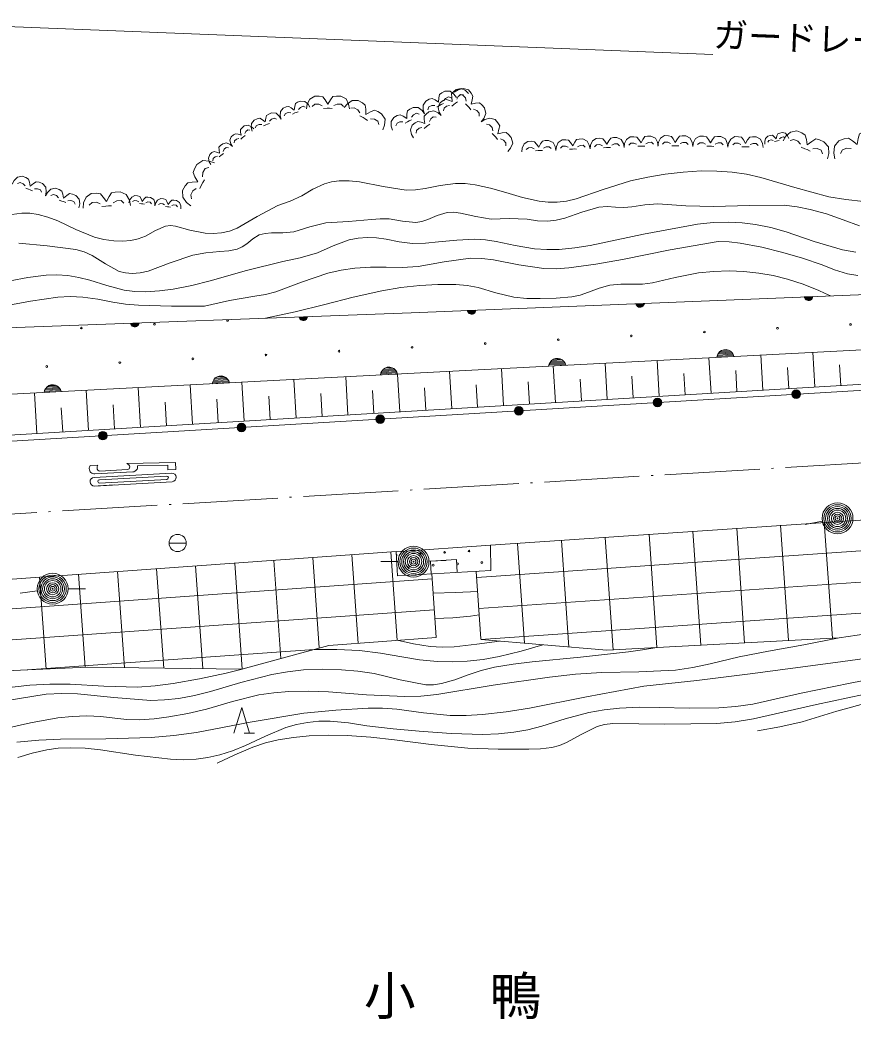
# Model space of a CAD drawing. Units: millimetres, scale not verified. Extents: x 63960 to 703960, y 389 to 360389.
# Drawn here: x 238921 to 287222, y 252101 to 310051 of the extents above; entities that cross this region are included whole.
import ezdxf
from ezdxf.enums import TextEntityAlignment as Align

# ---------------------------------------------------------------- set-up
doc = ezdxf.new("R2010")
doc.units = ezdxf.units.MM
doc.header["$LTSCALE"] = 1000
doc.linetypes.add('USER1', pattern=[7.000001, 5.508197, -0.688525, 0.114754, -0.688525])
for name, color, linetype, lineweight in [('S-BGD', 1, 'Continuous', 13), ('S-BGD-HTXT', 6, 'Continuous', 13), ('S-BMK', 5, 'USER1', 13)]:
    doc.layers.add(name, color=color, linetype=linetype, lineweight=lineweight)
doc.styles.add('ＭＳ ゴシック', font='')
doc.styles.get('ＭＳ ゴシック').set_extended_font_data('MS Gothic')

# ---------------------------------------------------------------- blocks, each defined once
blk = doc.blocks.new('BUHIN23')
at = {"color": 1, "linetype": 'Continuous', "lineweight": 13}
for radius in [249, 220, 191, 161, 132, 97.5, 67.5, 38.8, 7.5]:
    blk.add_circle((0, 0), radius, dxfattribs=at)
blk = doc.blocks.new('BUHIN54')
at = {"color": 1, "linetype": 'Continuous', "lineweight": 13}
for p, q in [((-478, 38), (471, 87)), ((443, 148), (-456, 101)), ((-422, 166), (400, 209)), ((351, 269), (-375, 231)), ((-318, 296), (286, 328)), ((165, 384), (-207, 365))]:
    blk.add_line(p, q, dxfattribs=at)
blk.add_lwpolyline([(-499, -26), (-465, 91), (-413, 191), (-321, 306), (-215, 372), (-99, 415), (55, 423), (175, 392), (288, 338), (391, 233), (456, 139), (499, 26)], close=True, dxfattribs=at)
blk = doc.blocks.new('BUHIN55')
at = {"color": 1, "linetype": 'Continuous', "lineweight": 13}
for p, q in [((239, -22), (-236, -41)), ((-222, -72), (227, -53)), ((210, -85), (-201, -102)), ((-177, -132), (186, -118)), ((157, -150), (-145, -162)), ((-85, -191), (101, -184))]:
    blk.add_line(p, q, dxfattribs=at)
blk.add_lwpolyline([(250, 10), (232, -48), (205, -98), (159, -155), (105, -187), (47, -208), (-30, -211), (-90, -195), (-146, -167), (-197, -114), (-229, -67), (-250, -10)], close=True, dxfattribs=at)
blk = doc.blocks.new('BUHIN56')
at = {"color": 1, "linetype": 'Continuous', "lineweight": 13}
for p, q in [((238, -22), (-236, -40)), ((-223, -71), (227, -54)), ((210, -86), (-201, -101)), ((-178, -132), (186, -118)), ((157, -151), (-145, -162)), ((-85, -191), (101, -184))]:
    blk.add_line(p, q, dxfattribs=at)
blk.add_lwpolyline([(250, 9), (232, -49), (205, -99), (158, -155), (105, -188), (47, -208), (-31, -211), (-90, -195), (-146, -167), (-197, -114), (-229, -66), (-250, -9)], close=True, dxfattribs=at)
blk = doc.blocks.new('BUHIN126')
at = {"color": 1, "linetype": 'Continuous', "lineweight": 13}
for points in [[(-968, 344), (-856, 550), (-659, 736), (-389, 792), (-181, 718), (-28, 626), (28, 448), (77, 218), (262, 370), (427, 480), (589, 445), (782, 376), (984, 162), (1011, -114), (968, -344)], [(-210, 238), (-329, 362), (-508, 426), (-665, 367)], [(207, -46), (80, 10), (-22, 46), (-183, 98)], [(741, -138), (674, 11), (500, 73), (319, 55)]]:
    blk.add_lwpolyline(points, dxfattribs=at)
blk = doc.blocks.new('BUHIN128')
at = {"color": 1, "linetype": 'Continuous', "lineweight": 13}
for points in [[(-753, 86), (-707, 252), (-596, 419), (-411, 504), (-249, 486), (-125, 445), (-54, 326), (19, 169), (127, 310), (227, 416), (349, 418), (499, 400), (680, 281), (746, 86), (753, -86)], [(-190, 136), (-297, 205), (-436, 221), (-539, 153)], [(156, 1), (56, 20), (-23, 29), (-148, 40)], [(556, 24), (483, 120), (347, 136), (220, 93)]]:
    blk.add_lwpolyline(points, dxfattribs=at)
blk = doc.blocks.new('BUHIN130')
at = {"color": 1, "linetype": 'Continuous', "lineweight": 13}
for points in [[(-624, -516), (-718, -358), (-764, -149), (-693, 57), (-559, 168), (-435, 234), (-292, 200), (-116, 140), (-144, 327), (-153, 483), (-63, 578), (61, 681), (287, 732), (486, 638), (624, 516)], [(115, 121), (26, 58), (-40, 4), (-140, -85)], [(393, 446), (265, 461), (153, 368), (91, 239)], [(-246, -46), (-378, -76), (-493, -172), (-517, -302)]]:
    blk.add_lwpolyline(points, dxfattribs=at)
blk = doc.blocks.new('BUHIN131')
at = {"color": 1, "linetype": 'Continuous', "lineweight": 13}
for points in [[(-839, -344), (-887, -143), (-867, 95), (-722, 292), (-542, 366), (-387, 395), (-245, 311), (-77, 189), (-46, 398), (-2, 567), (125, 639), (293, 708), (551, 687), (732, 521), (839, 344)], [(-278, 33), (-430, 44), (-585, -19), (-653, -151)], [(163, 91), (47, 53), (-41, 17), (-178, -44)], [(568, 346), (437, 404), (286, 343), (177, 225)]]:
    blk.add_lwpolyline(points, dxfattribs=at)
blk = doc.blocks.new('BUHIN134')
at = {"color": 1, "linetype": 'Continuous', "lineweight": 13}
for points in [[(-925, -473), (-999, -248), (-999, 26), (-852, 264), (-654, 366), (-480, 414), (-310, 332), (-106, 208), (-90, 450), (-57, 647), (81, 742), (266, 836), (564, 837), (786, 665), (925, 473)], [(-321, 11), (-495, 9), (-666, -78), (-732, -234)], [(178, 120), (48, 65), (-49, 16), (-199, -67)], [(616, 449), (460, 504), (293, 418), (181, 273)]]:
    blk.add_lwpolyline(points, dxfattribs=at)
blk = doc.blocks.new('BUHIN135')
at = {"color": 1, "linetype": 'Continuous', "lineweight": 13}
for points in [[(-796, -645), (-913, -443), (-969, -179), (-876, 81), (-705, 219), (-547, 301), (-366, 257), (-145, 179), (-179, 416), (-187, 613), (-73, 732), (86, 861), (373, 922), (623, 802), (796, 645)], [(503, 559), (341, 580), (198, 464), (119, 301)], [(147, 152), (33, 73), (-50, 5), (-178, -105)], [(-312, -55), (-479, -92), (-626, -211), (-658, -375)]]:
    blk.add_lwpolyline(points, dxfattribs=at)
blk = doc.blocks.new('BUHIN136')
at = {"color": 1, "linetype": 'Continuous', "lineweight": 13}
for points in [[(-774, 860), (-553, 1004), (-258, 1083), (40, 993), (206, 809), (308, 635), (268, 428), (194, 174), (458, 226), (681, 247), (822, 125), (977, -47), (1062, -367), (941, -656), (774, -860)], [(-80, 348), (-132, 535), (-275, 695), (-462, 721)], [(180, -157), (84, -33), (3, 57), (-129, 195)], [(660, -535), (674, -351), (535, -196), (346, -117)]]:
    blk.add_lwpolyline(points, dxfattribs=at)
blk = doc.blocks.new('BUHIN137')
at = {"color": 1, "linetype": 'Continuous', "lineweight": 13}
for points in [[(-989, -43), (-964, 181), (-856, 419), (-634, 567), (-421, 576), (-252, 549), (-137, 410), (-10, 223), (100, 426), (208, 584), (365, 610), (563, 619), (821, 501), (945, 264), (989, 43)], [(-274, 137), (-425, 204), (-608, 197), (-727, 87)], [(202, 34), (68, 38), (-36, 33), (-199, 21)], [(712, 145), (598, 254), (420, 246), (265, 165)]]:
    blk.add_lwpolyline(points, dxfattribs=at)
blk = doc.blocks.new('BUHIN138')
at = {"color": 1, "linetype": 'Continuous', "lineweight": 13}
for points in [[(-1018, 14), (-979, 243), (-853, 480), (-617, 619), (-399, 616), (-226, 578), (-116, 429), (3, 229), (128, 431), (247, 587), (411, 605), (614, 602), (872, 466), (985, 215), (1018, -14)], [(-273, 157), (-424, 235), (-613, 238), (-741, 133)], [(209, 23), (72, 35), (-35, 36), (-203, 33)], [(740, 107), (629, 225), (446, 228), (282, 154)]]:
    blk.add_lwpolyline(points, dxfattribs=at)
blk = doc.blocks.new('BUHIN206')
at = {"color": 1, "linetype": 'Continuous', "lineweight": 13}
for radius in [896, 792, 688, 580, 477, 351, 243, 140, 27]:
    blk.add_circle((0, 0), radius, dxfattribs=at)
blk = doc.blocks.new('BUHIN207')
at = {"color": 1, "linetype": 'Continuous', "lineweight": 13}
blk.add_line((-498, 0), (498, 0), dxfattribs=at)
blk.add_circle((0, 0), 498, dxfattribs=at)

msp = doc.modelspace()

# ---------------------------------------------------------------- linework, layer by layer
at = {"layer": 'S-BGD'}
for p, q in [((261609, 293058), (313699, 295172)), ((227045, 291775), (261609, 293058)), ((313953, 292297), (226185, 287702)), ((314111, 290506), (225659, 285210)), ((278989, 288403), (278866, 290460)), ((281996, 288583), (281875, 290618)), ((285004, 288763), (284883, 290775)), ((266960, 287683), (266832, 289830)), ((269968, 287863), (269840, 289988)), ((272975, 288043), (272849, 290145)), ((275982, 288223), (275857, 290303)), ((283500, 288673), (283427, 289887)), ((286507, 288853), (286435, 290054)), ((254931, 286963), (254797, 289200)), ((257939, 287143), (257806, 289358)), ((260946, 287323), (260815, 289515)), ((263953, 287503), (263823, 289673)), ((271471, 287953), (271395, 289221)), ((274478, 288133), (274403, 289388)), ((277486, 288313), (277411, 289554)), ((280493, 288493), (280419, 289721)), ((245910, 286422), (245772, 288728)), ((248917, 286602), (248780, 288885)), ((251924, 286783), (251789, 289043)), ((262449, 287413), (262371, 288721)), ((265457, 287593), (265379, 288888)), ((268464, 287773), (268387, 289054)), ((239895, 286062), (239754, 288413)), ((242902, 286242), (242763, 288570)), ((250420, 286693), (250339, 288055)), ((253428, 286873), (253347, 288222)), ((256435, 287053), (256355, 288388)), ((259442, 287233), (259363, 288555)), ((241399, 286152), (241315, 287556)), ((244406, 286332), (244323, 287722)), ((247413, 286512), (247331, 287889)), ((242992, 284204), (243441, 284229)), ((243550, 283884), (245148, 283973)), ((245118, 284322), (247930, 284377)), ((245737, 284184), (247484, 284218)), ((247488, 284218), (247502, 283953)), ((247952, 283978), (247502, 283953)), ((247930, 284377), (247952, 283978)), ((243220, 283515), (247713, 283764)), ((243259, 283718), (245455, 283839)), ((243528, 283382), (247422, 283598)), ((243539, 283183), (247433, 283398)), ((247741, 283265), (243248, 283016)), ((244404, 283080), (243447, 283027)), ((266202, 279578), (298254, 281762)), ((280938, 273912), (280476, 280569)), ((283481, 274048), (283016, 280745)), ((285439, 280978), (284456, 280795)), ((286023, 274183), (285555, 280922)), ((265404, 277711), (298380, 280004)), ((273310, 273506), (272856, 280040)), ((275853, 273642), (275396, 280216)), ((278395, 273777), (277936, 280393)), ((260732, 279207), (266202, 279578)), ((266202, 279578), (266227, 278108)), ((268179, 273895), (267777, 279687)), ((270746, 273676), (270317, 279864)), ((230992, 277089), (260732, 279212)), ((256274, 273624), (255900, 278867)), ((258164, 279029), (258530, 273901)), ((260428, 279190), (260794, 274069)), ((260812, 277813), (260732, 279207)), ((247254, 272453), (246842, 278220)), ((249532, 272423), (249106, 278382)), ((251810, 272393), (251371, 278544)), ((254042, 273012), (253635, 278705)), ((260840, 278630), (259840, 278630)), ((262639, 278662), (263638, 278697)), ((265529, 275911), (298505, 278204)), ((231028, 275372), (262815, 277641)), ((240430, 272403), (240049, 277736)), ((242698, 272505), (242313, 277897)), ((244976, 272483), (244578, 278059)), ((266227, 278108), (260812, 277813)), ((263058, 274238), (262795, 277921)), ((265651, 274153), (265379, 278061)), ((241714, 277059), (242714, 277059)), ((239922, 276942), (238930, 276812)), ((265651, 274111), (297031, 276293)), ((231066, 273563), (262943, 275839)), ((286427, 274205), (294200, 275401)), ((256820, 273773), (263058, 274238)), ((265651, 274111), (272954, 273487)), ((272954, 273487), (286427, 274205)), ((239336, 272353), (255971, 273541)), ((251780, 272393), (256820, 273773)), ((232383, 272038), (242830, 272511)), ((242830, 272511), (251780, 272393)), ((251927, 268683), (252527, 268683))]:
    msp.add_line(p, q, dxfattribs=at)
for points in [[(255527, 304888), (255571, 305168), (255721, 305461), (256008, 305636), (256276, 305636), (256488, 305592), (256625, 305411), (256775, 305168), (256924, 305418), (257068, 305611), (257267, 305636), (257517, 305636), (257835, 305474), (257978, 305168), (258022, 304888)], [(256438, 305075), (256251, 305168), (256020, 305168), (255864, 305037)], [(257030, 304919), (256862, 304931), (256731, 304931), (256525, 304925)], [(257679, 305031), (257542, 305174), (257317, 305174), (257118, 305081)], [(257721, 304968), (257905, 305196), (258191, 305381), (258537, 305389), (258777, 305250), (258944, 305101), (258973, 304869), (258981, 304574), (259243, 304719), (259472, 304818), (259663, 304737), (259886, 304608), (260086, 304299), (260056, 303951), (259950, 303678)], [(258631, 304664), (258513, 304845), (258306, 304964), (258099, 304928)], [(259080, 304219), (258936, 304317), (258819, 304385), (258632, 304486)], [(259718, 303984), (259669, 304183), (259469, 304299), (259242, 304318)], [(286175, 302000), (286108, 302333), (286155, 302724), (286405, 303039), (286706, 303150), (286962, 303188), (287190, 303042), (287459, 302831), (287524, 303173), (287605, 303449), (287818, 303560), (288098, 303663), (288522, 303613), (288810, 303329), (288975, 303032)], [(282115, 302838), (282100, 302999), (282142, 303182), (282276, 303317), (282424, 303354), (282547, 303360), (282648, 303279), (282764, 303165), (282812, 303323), (282865, 303450), (282971, 303491), (283109, 303526), (283307, 303480), (283428, 303331), (283491, 303182)], [(282591, 303067), (282475, 303093), (282348, 303061), (282280, 302967)], [(283282, 303214), (283186, 303274), (283062, 303243), (282965, 303164)], [(283165, 303038), (283326, 303310), (283602, 303552), (283971, 303614), (284248, 303503), (284450, 303370), (284517, 303126), (284571, 302812), (284829, 303008), (285057, 303149), (285274, 303092), (285532, 302989), (285794, 302690), (285816, 302314), (285745, 302006)], [(284184, 302855), (284029, 303029), (283790, 303125), (283575, 303054)], [(282939, 303063), (282845, 303047), (282773, 303028), (282660, 302997)], [(284732, 302449), (284563, 302531), (284428, 302585), (284212, 302664)], [(285450, 302296), (285367, 302501), (285135, 302594), (284890, 302580)], [(287120, 302587), (286871, 302614), (286612, 302519), (286491, 302307)], [(248828, 299263), (248571, 299461), (248361, 299773), (248344, 300156), (248492, 300424), (248653, 300612), (248909, 300649), (249235, 300665), (249068, 300952), (248954, 301202), (249039, 301416), (249177, 301665), (249515, 301894), (249899, 301868), (250204, 301757)], [(249871, 301493), (249652, 301435), (249528, 301211), (249512, 300960)], [(237568, 298649), (239020, 298853), (239501, 298845), (239981, 298775), (240543, 298616), (241106, 298393), (242164, 297898), (243246, 297459), (243792, 297319), (244365, 297235), (244862, 297220), (245355, 297266), (245778, 297362), (246196, 297520), (246773, 297838), (247354, 298091), (247642, 298125), (247936, 298098), (248775, 297863), (249650, 297682), (250129, 297663), (250609, 297704), (251074, 297809), (251516, 297970), (252680, 298653), (253877, 299283), (254579, 299541), (255261, 299855), (255908, 300230), (256577, 300548), (256990, 300661), (257429, 300716), (258011, 300716), (258603, 300654), (259976, 300385), (261320, 300183), (261862, 300201), (262407, 300279), (263289, 300455), (264179, 300571), (264740, 300564), (265310, 300496), (266202, 300299), (267094, 300041), (268058, 299757), (269031, 299534), (269549, 299474), (270074, 299474), (270614, 299542), (271162, 299673), (272735, 300224), (274316, 300714), (275317, 300938), (276329, 301104), (277373, 301229), (278427, 301294), (279322, 301288), (280213, 301222), (281045, 301101), (281875, 300918), (283839, 300328), (285818, 299796), (286815, 299633), (287821, 299529)], [(249626, 300783), (249520, 300621), (249448, 300490), (249341, 300281)], [(249143, 300277), (248946, 300141), (248819, 299910), (248864, 299682)], [(242577, 299126), (242606, 299439), (242751, 299772), (243055, 299985), (243351, 300003), (243588, 299970), (243752, 299780), (243934, 299522), (244082, 299807), (244227, 300030), (244445, 300072), (244720, 300089), (245083, 299932), (245262, 299605), (245329, 299298)], [(238850, 297098), (240506, 296947), (242157, 296736), (242640, 296596), (243112, 296397), (243882, 295904), (244678, 295468), (245048, 295380), (245432, 295350), (245891, 295382), (246344, 295475), (247630, 295966), (248941, 296401), (249705, 296535), (250502, 296614), (251021, 296661), (251515, 296766), (251801, 296889), (252065, 297069), (252421, 297355), (252797, 297580), (253131, 297669), (253496, 297702), (254154, 297703), (254802, 297764), (255718, 298057), (256649, 298290), (257975, 298353), (259299, 298476), (259814, 298522), (260331, 298508), (261101, 298377), (261870, 298308), (262216, 298360), (262566, 298475), (263119, 298707), (263686, 298877), (264071, 298894), (264462, 298850), (265345, 298647), (266236, 298505), (267287, 298533), (268334, 298499), (268928, 298407), (269521, 298377), (270013, 298436), (270512, 298557), (271496, 298909), (272477, 299196), (272958, 299223), (273458, 299190), (273929, 299167), (274397, 299205), (275148, 299324), (275901, 299382), (277524, 299275), (279158, 299229), (281198, 299296), (283233, 299303), (283988, 299214), (284744, 299064), (285694, 298798), (286647, 298467), (287592, 298105)], [(243569, 299395), (243356, 299485), (243101, 299470), (242938, 299314)], [(244233, 299264), (244047, 299266), (243902, 299257), (243675, 299236)], [(244941, 299433), (244780, 299581), (244532, 299566), (244318, 299449)], [(238354, 294911), (239385, 295106), (240438, 295242), (241060, 295265), (241689, 295227), (242336, 295118), (242972, 294949), (243958, 294640), (244963, 294387), (245586, 294309), (246227, 294291), (247011, 294337), (247802, 294444), (248885, 294657), (249951, 294928), (252049, 295517), (254159, 296046), (255168, 296262), (256169, 296537), (257076, 296944), (258008, 297295), (258522, 297395), (259044, 297435), (259595, 297412), (260148, 297328), (260903, 297180), (261673, 297091), (262430, 297102), (263191, 297173), (264243, 297288), (265292, 297342), (265915, 297304), (266532, 297206), (267637, 296964), (268752, 296782), (269467, 296729), (270191, 296736), (271083, 296827), (271972, 296978), (275083, 297626), (278207, 298215), (279104, 298300), (280014, 298326), (280792, 298287), (281573, 298188), (282463, 298004), (283342, 297761), (284969, 297208), (286608, 296714), (287381, 296590)], [(237963, 293456), (239530, 293742), (241113, 293969), (241831, 294002), (242560, 293974), (243431, 293857), (244302, 293679), (245040, 293562), (245794, 293504), (247707, 293449), (249611, 293455), (251064, 293770), (252533, 294026), (253153, 294121), (253758, 294274), (255249, 294844), (256767, 295359), (257546, 295534), (258344, 295652), (259240, 295713), (260151, 295714), (261081, 295700), (262006, 295746), (263520, 296023), (265035, 296238), (265699, 296222), (266374, 296144), (267840, 295854), (269300, 295626), (270017, 295624), (270737, 295681), (272305, 295893), (273865, 296165), (276620, 296710), (279406, 297199), (280042, 297180), (280677, 297101), (281927, 296864), (283158, 296569), (284295, 296236), (285424, 295843), (286155, 295552), (286902, 295320), (287501, 295221)], [(253154, 292745), (254873, 293112), (256589, 293541), (258241, 293974), (259905, 294349), (260999, 294529), (262103, 294649), (263146, 294706), (264193, 294702), (264841, 294644), (265489, 294525), (266513, 294216), (267559, 293965), (268315, 293902), (269091, 293898), (270010, 293916), (270917, 293994), (271403, 294095), (271877, 294256), (272494, 294492), (273122, 294668), (273764, 294726), (274428, 294725), (275012, 294733), (275595, 294802), (276917, 295117), (278265, 295375), (279142, 295465), (280033, 295495), (280895, 295465), (281763, 295374), (282591, 295227), (283414, 295020), (284329, 294717), (285236, 294353), (285574, 294203), (285920, 294045)], [(225471, 284844), (298245, 289203), (314343, 290167), (332209, 290760), (346258, 290686), (352559, 290241), (357971, 289574), (363382, 288684), (372797, 286460), (391304, 282902), (395677, 281567)], [(264269, 278001), (264228, 278750), (262730, 278668), (262771, 277919)], [(262874, 276808), (264166, 276832), (265460, 276900)], [(262979, 275336), (264017, 275376), (265049, 275476), (265297, 275509), (265554, 275547)], [(237976, 268935), (239535, 269278), (241114, 269564), (241953, 269657), (242793, 269690), (243602, 269652), (244412, 269552), (245124, 269470), (245842, 269447), (246701, 269504), (247555, 269620), (248654, 269821), (249741, 270081), (251249, 270518), (252778, 270897), (253637, 271028), (254504, 271100), (255654, 271119), (256801, 271078), (259016, 270909), (261235, 270801), (262162, 270836), (263083, 270931), (266350, 271458), (269632, 271927), (271140, 272095), (272663, 272203), (274796, 272242), (276928, 272341), (277933, 272495), (278930, 272709), (280619, 273105), (282316, 273442), (284369, 273815), (286427, 274205)], [(237945, 270544), (240431, 270935), (241340, 270983), (242251, 270971), (244367, 270746), (246499, 270581), (247308, 270611), (248122, 270701), (249041, 270870), (249959, 271099), (251734, 271622), (253529, 272087), (254436, 272246), (255360, 272347), (256465, 272386), (257570, 272365), (258514, 272280), (259466, 272134), (260969, 271777), (262459, 271486), (262905, 271490), (263357, 271555), (264133, 271774), (264917, 272060), (265669, 272311), (266429, 272502), (267522, 272694), (268622, 272825), (271415, 273087), (274202, 273408), (275022, 273522), (275853, 273642)], [(255971, 273541), (257284, 273542), (258601, 273483), (259827, 273325), (261059, 273105), (262085, 272942), (263126, 272837), (263985, 272816), (264846, 272855), (265782, 272961), (266708, 273126), (267980, 273437), (269237, 273805)], [(260794, 274069), (261746, 273861), (262712, 273711), (263407, 273675), (264104, 273699), (265417, 273837), (266729, 274019)], [(238741, 268157), (240004, 268280), (241279, 268343), (243907, 268360), (246533, 268438), (247847, 268552), (249156, 268727), (252260, 269314), (255381, 269843), (257232, 270021), (259100, 270140), (259938, 270141), (260772, 270082), (262314, 269862), (263860, 269704), (264799, 269707), (265747, 269770), (267107, 269920), (268469, 270131), (271770, 270795), (275086, 271399), (278175, 271733), (281259, 272127), (286202, 272786), (291148, 273463)], [(237101, 271197), (239495, 271470), (240655, 271525), (241826, 271520), (243784, 271407), (245739, 271355), (246764, 271425), (247795, 271556), (249339, 271835), (250868, 272171), (251334, 272280), (251810, 272393)], [(238800, 267264), (239633, 267518), (240475, 267712), (241144, 267804), (241821, 267836), (242695, 267805), (243582, 267714), (245609, 267412), (247641, 267169), (248392, 267141), (249141, 267174), (249821, 267268), (250500, 267423), (251251, 267666), (251994, 267971), (253157, 268516), (254344, 269006), (254958, 269185), (255588, 269307), (256246, 269371), (256905, 269374), (257965, 269274), (259031, 269113), (260552, 268924), (262073, 268795), (263919, 268666), (265765, 268597), (266661, 268634), (267555, 268731), (268370, 268880), (269181, 269090), (270534, 269512), (271904, 269877), (272791, 270033), (273686, 270130), (274841, 270185), (275999, 270180), (277720, 270140), (279443, 270161), (280429, 270237), (281406, 270373), (284224, 271005), (287053, 271577), (289136, 271983)], [(250359, 266935), (251377, 267431), (252424, 267874), (253153, 268113), (253899, 268293), (254787, 268440), (255695, 268528), (256786, 268571), (257886, 268553), (259262, 268459), (260633, 268304), (262760, 268032), (264891, 267820), (266643, 267761), (268422, 267762), (269095, 267780), (269752, 267857), (270194, 267965), (270617, 268131), (271489, 268633), (272379, 269076), (272821, 269184), (273289, 269236), (276319, 269205), (279335, 269235), (280397, 269348), (281460, 269522), (285099, 270351), (288744, 271121)], [(251323, 268683), (251781, 270180), (252238, 268683)], [(281684, 268814), (282980, 269045), (284272, 269337), (286288, 269960), (288328, 270527)]]:
    msp.add_lwpolyline(points, dxfattribs=at)
for centre in [(242481, 292182), (246718, 292403), (282842, 292170), (287079, 292392), (270132, 291505), (274368, 291727), (278605, 291949), (261658, 291061), (265895, 291283), (248947, 290396), (253184, 290618), (257421, 290840), (240474, 289952), (244711, 290174), (262132, 279094), (263544, 279170), (264956, 279247), (261464, 278349), (262877, 278426), (264289, 278503), (265701, 278580)]:
    msp.add_circle(centre, 49.8, dxfattribs=at)
for centre, radius, start, end in [((250955, 292625), 49.8, 133.157, 51.09603), ((255192, 292847), 49.8, 214.87028, 329.38275), ((243190, 284051), 250, 142.33911, 185.81592), ((243241, 284017), 300, 178.3877, 273.36755), ((243690, 284061), 300, 146.10004, 182.05469), ((243540, 284034), 150, 173.5683, 273.97058), ((245002, 284045), 300, 16.54694, 67.07153), ((245139, 284122), 150, 273.16821, 3.16821), ((245440, 284139), 300, 272.91449, 8.5625), ((243234, 283266), 250, 93.16821, 273.16821), ((243533, 283282), 100, 93.16821, 273.16821), ((247427, 283498), 100, 273.16821, 93.16821), ((247727, 283515), 250, 273.16821, 93.16821), ((260720, 279017), 49.8, 300.7247, 65.87904)]:
    msp.add_arc(centre, radius, start, end, dxfattribs=at)
at = {"layer": 'S-BGD-HTXT'}
msp.add_line((232159, 309911), (279091, 308049), dxfattribs=at)
at = {"layer": 'S-BMK'}
msp.add_line((234392, 281153), (325060, 286595), dxfattribs=at)

# ---------------------------------------------------------------- block references
at = {"layer": 'S-BGD'}
for name, p in [('BUHIN135', (264133, 305150)), ('BUHIN136', (264879, 305000)), ('BUHIN134', (263298, 305082)), ('BUHIN131', (254895, 304640)), ('BUHIN134', (261448, 304136)), ('BUHIN131', (253218, 303952)), ('BUHIN135', (262542, 303860)), ('BUHIN136', (266427, 303280)), ('BUHIN130', (251859, 303221)), ('BUHIN137', (270985, 302529)), ('BUHIN137', (272963, 302615)), ('BUHIN137', (274941, 302701)), ('BUHIN138', (276914, 302723)), ('BUHIN138', (278949, 302694)), ('BUHIN138', (280985, 302666)), ('BUHIN130', (250612, 302189)), ('BUHIN137', (269006, 302443)), ('BUHIN126', (239436, 300192)), ('BUHIN126', (241371, 299503)), ('BUHIN128', (245993, 299359)), ('BUHIN128', (247498, 299187)), ('BUHIN55', (284648, 293993)), ('BUHIN55', (274878, 293597)), ('BUHIN56', (255349, 292826)), ('BUHIN55', (265108, 293200)), ('BUHIN56', (245578, 292463)), ('BUHIN54', (279821, 290510)), ('BUHIN54', (270069, 290000)), ('BUHIN54', (260317, 289489)), ('BUHIN54', (250565, 288979)), ('BUHIN54', (240813, 288468)), ('BUHIN23', (283922, 288345)), ('BUHIN23', (275884, 287864)), ('BUHIN23', (267845, 287382)), ('BUHIN23', (259806, 286900)), ('BUHIN23', (251767, 286419)), ('BUHIN23', (243728, 285937)), ('BUHIN206', (286324, 281143)), ('BUHIN207', (248062, 279710)), ('BUHIN206', (261740, 278630)), ('BUHIN206', (240814, 277059))]:
    msp.add_blockref(name, p, dxfattribs=at)

# ---------------------------------------------------------------- texts
at = {"layer": 'S-BGD', "insert": (258861, 252101), "char_height": 2199, "attachment_point": 7, "style": 'ＭＳ ゴシック'}
msp.add_mtext('\\T2.43;小鴨', dxfattribs=at)
at = {"layer": 'S-BGD-HTXT', "style": 'ＭＳ ゴシック'}
msp.add_text('ガードレール', height=1466, rotation=357.8, dxfattribs=at).set_placement((279090, 308031), align=Align.BOTTOM_LEFT)

doc.saveas('drawing.dxf')
